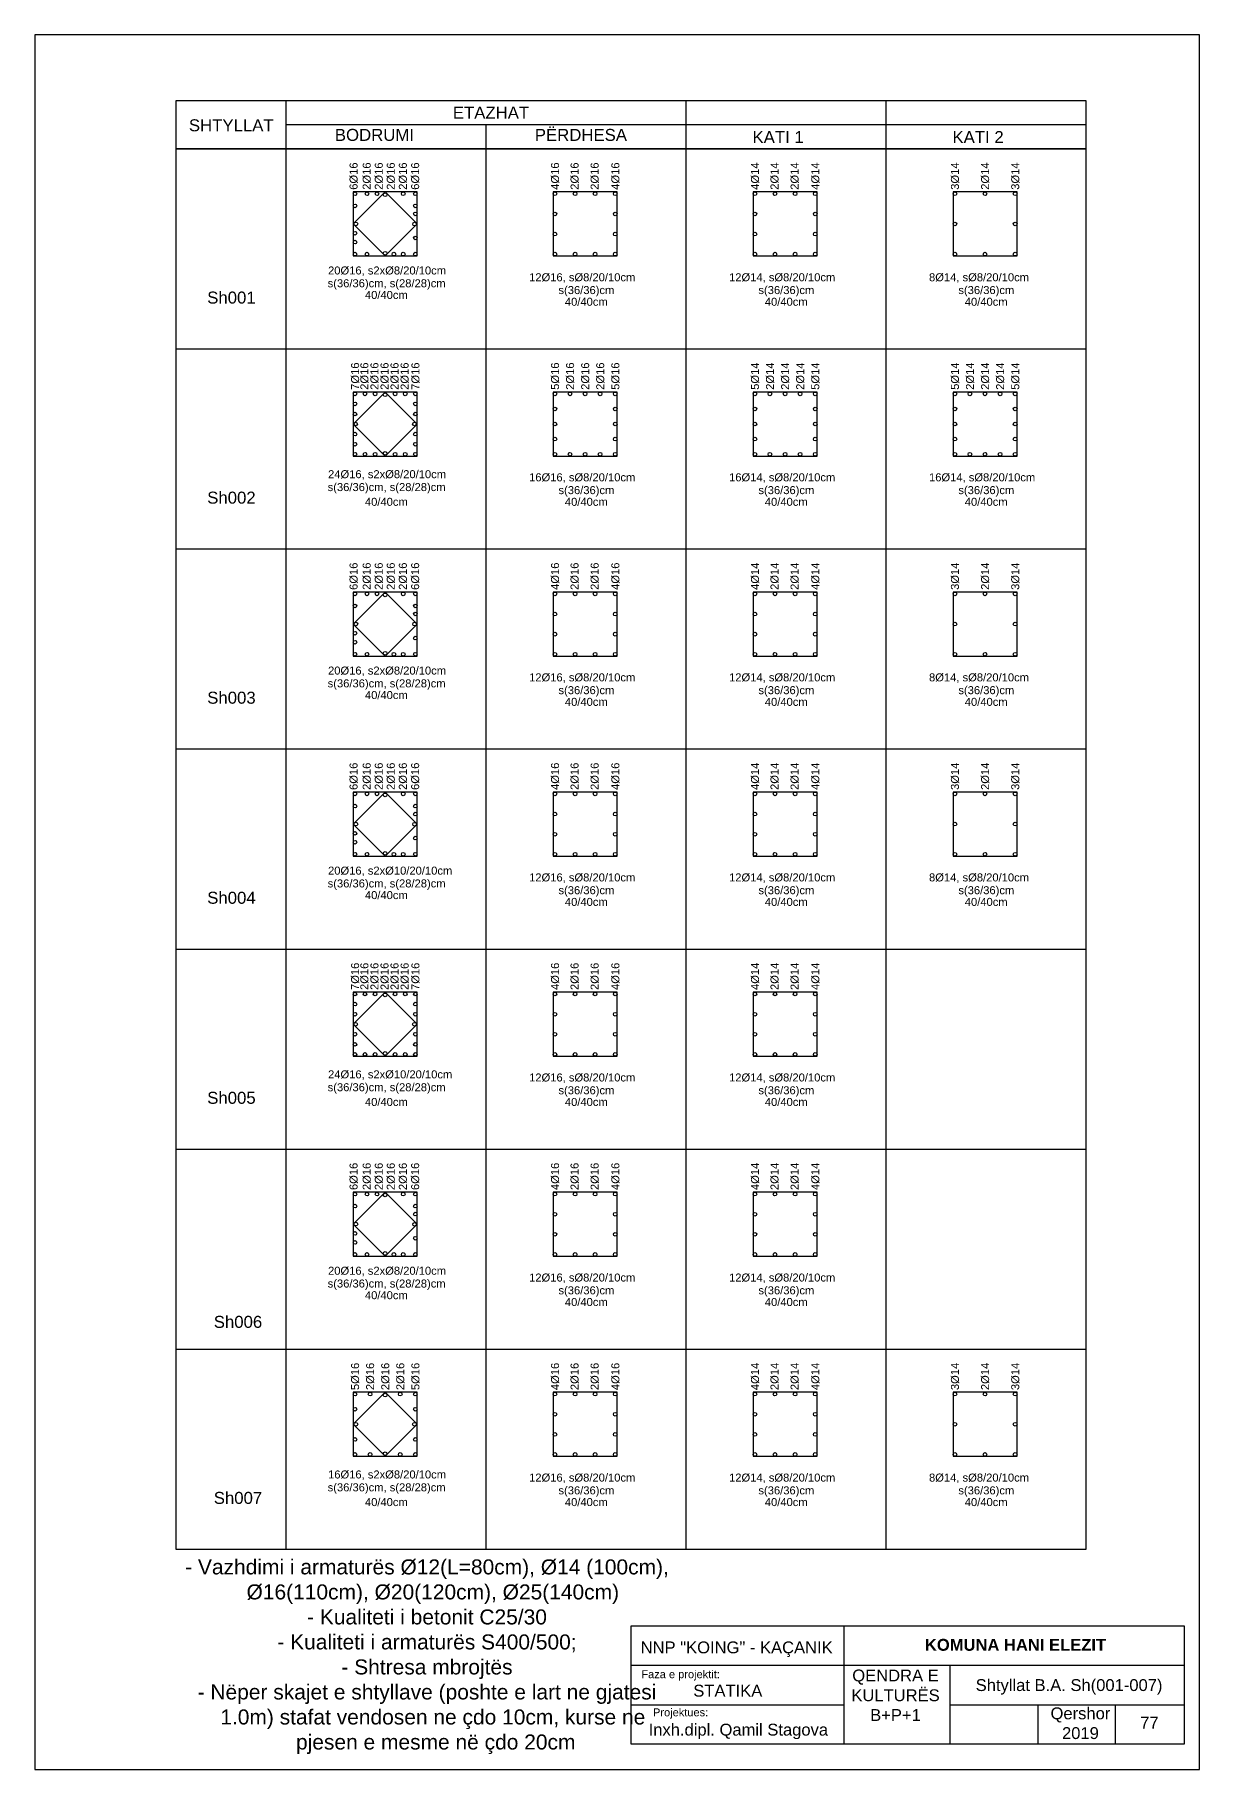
# Model space of a CAD drawing. Header units: inches. Extents: x 2793 to 14277, y -1659 to 551.
# Drawn here: x 2793 to 4249, y -1659 to 509 of the extents above; entities that cross this region are included whole.
import ezdxf

# ---------------------------------------------------------------- set-up
doc = ezdxf.new("R2010")
doc.units = ezdxf.units.IN
doc.layers.add('TEKSTI_Pen_No__201', color=7, linetype='Continuous', lineweight=18)
doc.styles.add('A4TS01', font='ARIAL.TTF', dxfattribs={"height": 10})
doc.styles.add('GENERATED_STYLE_1', font='ARIAL.TTF')

msp = doc.modelspace()

# ---------------------------------------------------------------- linework, layer by layer
for p, q in [((4249.2, 508.7), (2793, 508.7)), ((2793, 508.7), (2793, -1659)), ((4249.2, -1659), (4249.2, 508.7)), ((4107.5, 426.1), (2969.5, 426.1)), ((2969.5, 426.1), (2969.5, 366.1)), ((2969.5, 426.1), (2969.5, 366.1)), ((3107.5, 366.1), (3107.5, 426.1)), ((3607.5, 366.1), (3607.5, 426.1)), ((3857.5, 366.1), (3857.5, 426.1)), ((4107.5, 366.1), (4107.5, 426.1)), ((4107.5, 396.1), (3107.5, 396.1)), ((3357.5, 366.1), (3357.5, 396.1)), ((4107.5, 366.1), (2969.5, 366.1)), ((2969.5, 366.1), (2969.5, -1383.9)), ((2969.5, 366.1), (2969.5, 346.1)), ((2969.5, 366.1), (4107.5, 366.1)), ((2969.5, 366.1), (2969.5, -1383.9)), ((2969.5, 366.1), (2969.5, -1383.9)), ((3107.5, -1383.9), (3107.5, 366.1)), ((3357.5, -1383.9), (3357.5, 366.1)), ((3607.5, -1383.9), (3607.5, 366.1)), ((3857.5, -1383.9), (3857.5, 366.1)), ((4107.5, -1383.9), (4107.5, 366.1)), ((3271.2, 312.2), (3191.2, 312.2)), ((3191.2, 312.2), (3191.2, 232.2)), ((3231.2, 312.2), (3191.2, 272.2)), ((3271.2, 272.2), (3231.2, 312.2)), ((3271.2, 232.2), (3271.2, 312.2)), ((3521.2, 312.2), (3441.2, 312.2)), ((3441.2, 312.2), (3441.2, 232.2)), ((3521.2, 232.2), (3521.2, 312.2)), ((3771.2, 312.2), (3691.2, 312.2)), ((3691.2, 312.2), (3691.2, 232.2)), ((3771.2, 232.2), (3771.2, 312.2)), ((4021.2, 312.2), (3941.2, 312.2)), ((3941.2, 312.2), (3941.2, 232.2)), ((4021.2, 232.2), (4021.2, 312.2)), ((3191.2, 272.2), (3231.2, 232.2)), ((3231.2, 232.2), (3271.2, 272.2)), ((3191.2, 232.2), (3271.2, 232.2)), ((3441.2, 232.2), (3521.2, 232.2)), ((3691.2, 232.2), (3771.2, 232.2)), ((3941.2, 232.2), (4021.2, 232.2)), ((2969.5, 116.1), (4107.5, 116.1)), ((3271.2, 62.2), (3191.2, 62.2)), ((3191.2, 62.2), (3191.2, -17.8)), ((3191.2, 22.2), (3231.2, 62.2)), ((3231.2, 62.2), (3271.2, 22.2)), ((3271.2, -17.8), (3271.2, 62.2)), ((3521.2, 62.2), (3441.2, 62.2)), ((3441.2, 62.2), (3441.2, -17.8)), ((3521.2, -17.8), (3521.2, 62.2)), ((3771.2, 62.2), (3691.2, 62.2)), ((3691.2, 62.2), (3691.2, -17.8)), ((3771.2, -17.8), (3771.2, 62.2)), ((4021.2, 62.2), (3941.2, 62.2)), ((3941.2, 62.2), (3941.2, -17.8)), ((4021.2, -17.8), (4021.2, 62.2)), ((3231.2, -17.8), (3191.2, 22.2)), ((3271.2, 22.2), (3231.2, -17.8)), ((3191.2, -17.8), (3271.2, -17.8)), ((3441.2, -17.8), (3521.2, -17.8)), ((3691.2, -17.8), (3771.2, -17.8)), ((3941.2, -17.8), (4021.2, -17.8)), ((2969.5, -133.9), (4107.5, -133.9)), ((3271.2, -187.8), (3191.2, -187.8)), ((3191.2, -187.8), (3191.2, -267.8)), ((3231.2, -187.8), (3191.2, -227.8)), ((3271.2, -227.8), (3231.2, -187.8)), ((3271.2, -267.8), (3271.2, -187.8)), ((3521.2, -187.8), (3441.2, -187.8)), ((3441.2, -187.8), (3441.2, -267.8)), ((3521.2, -267.8), (3521.2, -187.8)), ((3771.2, -187.8), (3691.2, -187.8)), ((3691.2, -187.8), (3691.2, -267.8)), ((3771.2, -267.8), (3771.2, -187.8)), ((4021.2, -187.8), (3941.2, -187.8)), ((3941.2, -187.8), (3941.2, -267.8)), ((4021.2, -267.8), (4021.2, -187.8)), ((3191.2, -227.8), (3231.2, -267.8)), ((3231.2, -267.8), (3271.2, -227.8)), ((3191.2, -267.8), (3271.2, -267.8)), ((3441.2, -267.8), (3521.2, -267.8)), ((3691.2, -267.8), (3771.2, -267.8)), ((3941.2, -267.8), (4021.2, -267.8)), ((2969.5, -383.9), (4107.5, -383.9)), ((3271.2, -437.8), (3191.2, -437.8)), ((3191.2, -437.8), (3191.2, -517.8)), ((3231.2, -437.8), (3191.2, -477.8)), ((3271.2, -477.8), (3231.2, -437.8)), ((3271.2, -517.8), (3271.2, -437.8)), ((3521.2, -437.8), (3441.2, -437.8)), ((3441.2, -437.8), (3441.2, -517.8)), ((3521.2, -517.8), (3521.2, -437.8)), ((3771.2, -437.8), (3691.2, -437.8)), ((3691.2, -437.8), (3691.2, -517.8)), ((3771.2, -517.8), (3771.2, -437.8)), ((4021.2, -437.8), (3941.2, -437.8)), ((3941.2, -437.8), (3941.2, -517.8)), ((4021.2, -517.8), (4021.2, -437.8)), ((3191.2, -477.8), (3231.2, -517.8)), ((3231.2, -517.8), (3271.2, -477.8)), ((3191.2, -517.8), (3271.2, -517.8)), ((3441.2, -517.8), (3521.2, -517.8)), ((3691.2, -517.8), (3771.2, -517.8)), ((3941.2, -517.8), (4021.2, -517.8)), ((2969.5, -633.9), (4107.5, -633.9)), ((3271.2, -687.8), (3191.2, -687.8)), ((3191.2, -687.8), (3191.2, -767.8)), ((3191.2, -727.8), (3231.2, -687.8)), ((3231.2, -687.8), (3271.2, -727.8)), ((3271.2, -767.8), (3271.2, -687.8)), ((3521.2, -687.8), (3441.2, -687.8)), ((3441.2, -687.8), (3441.2, -767.8)), ((3521.2, -767.8), (3521.2, -687.8)), ((3771.2, -687.8), (3691.2, -687.8)), ((3691.2, -687.8), (3691.2, -767.8)), ((3771.2, -767.8), (3771.2, -687.8)), ((3231.2, -767.8), (3191.2, -727.8)), ((3271.2, -727.8), (3231.2, -767.8)), ((3191.2, -767.8), (3271.2, -767.8)), ((3441.2, -767.8), (3521.2, -767.8)), ((3691.2, -767.8), (3771.2, -767.8)), ((2969.5, -883.9), (4107.5, -883.9)), ((3271.2, -937.8), (3191.2, -937.8)), ((3191.2, -937.8), (3191.2, -1017.8)), ((3231.2, -937.8), (3191.2, -977.8)), ((3271.2, -977.8), (3231.2, -937.8)), ((3271.2, -1017.8), (3271.2, -937.8)), ((3521.2, -937.8), (3441.2, -937.8)), ((3441.2, -937.8), (3441.2, -1017.8)), ((3521.2, -1017.8), (3521.2, -937.8)), ((3771.2, -937.8), (3691.2, -937.8)), ((3691.2, -937.8), (3691.2, -1017.8)), ((3771.2, -1017.8), (3771.2, -937.8)), ((3191.2, -977.8), (3231.2, -1017.8)), ((3231.2, -1017.8), (3271.2, -977.8)), ((3191.2, -1017.8), (3271.2, -1017.8)), ((3441.2, -1017.8), (3521.2, -1017.8)), ((3691.2, -1017.8), (3771.2, -1017.8)), ((2969.5, -1133.9), (4107.5, -1133.9)), ((2969.5, -1133.9), (4107.5, -1133.9)), ((3271.2, -1187.8), (3191.2, -1187.8)), ((3191.2, -1187.8), (3191.2, -1267.8)), ((3191.2, -1227.8), (3231.2, -1187.8)), ((3231.2, -1187.8), (3271.2, -1227.8)), ((3271.2, -1267.8), (3271.2, -1187.8)), ((3521.2, -1187.8), (3441.2, -1187.8)), ((3441.2, -1187.8), (3441.2, -1267.8)), ((3521.2, -1267.8), (3521.2, -1187.8)), ((3771.2, -1187.8), (3691.2, -1187.8)), ((3691.2, -1187.8), (3691.2, -1267.8)), ((3771.2, -1267.8), (3771.2, -1187.8)), ((4021.2, -1187.8), (3941.2, -1187.8)), ((3941.2, -1187.8), (3941.2, -1267.8)), ((4021.2, -1267.8), (4021.2, -1187.8)), ((3231.2, -1267.8), (3191.2, -1227.8)), ((3271.2, -1227.8), (3231.2, -1267.8)), ((3191.2, -1267.8), (3271.2, -1267.8)), ((3441.2, -1267.8), (3521.2, -1267.8)), ((3691.2, -1267.8), (3771.2, -1267.8)), ((3941.2, -1267.8), (4021.2, -1267.8)), ((2969.5, -1383.9), (4107.5, -1383.9)), ((2969.5, -1383.9), (4107.5, -1383.9)), ((3538.6, -1627.7), (3538.6, -1479.5)), ((3538.6, -1479.5), (4230, -1479.5)), ((3805.3, -1627.7), (3805.3, -1479.5)), ((4230, -1479.5), (4230, -1627.7)), ((3538.6, -1528.9), (4230, -1528.9)), ((3937.3, -1528.9), (3937.3, -1627.7)), ((3538.6, -1578.3), (3805.3, -1578.3)), ((3937.3, -1578.3), (4230, -1578.3)), ((4047.3, -1578.3), (4047.3, -1627.7)), ((4143.9, -1578.3), (4143.9, -1627.7)), ((4230, -1627.7), (3538.6, -1627.7)), ((2793, -1659), (4249.2, -1659))]:
    msp.add_line(p, q)
for centre in [(3193.5, 309.9), (3208.5, 309.9), (3221, 309.9), (3231.1, 308.7), (3253.8, 309.9), (3268.9, 309.9), (3443.5, 309.9), (3468.6, 309.9), (3493.7, 309.9), (3518.9, 309.9), (3693.5, 309.9), (3718.6, 309.9), (3743.7, 309.9), (3768.9, 309.9), (3943.5, 309.9), (3981.2, 309.9), (4018.9, 309.9), (3193.5, 294.8), (3268.9, 294.8), (3268.9, 284.8), (3443.5, 284.7), (3518.9, 284.7), (3693.5, 284.7), (3768.9, 284.7), (3193.5, 260.7), (3194.6, 272.3), (3267.9, 272.1), (3443.5, 259.6), (3518.9, 259.6), (3693.5, 259.6), (3768.9, 259.6), (3943.5, 272.2), (4018.9, 272.2), (3193.5, 249.5), (3268.9, 254.7), (3193.5, 234.5), (3208.5, 234.5), (3231.2, 235.7), (3242.2, 234.5), (3253.8, 234.5), (3268.9, 234.5), (3443.5, 234.5), (3443.5, 234.5), (3468.6, 234.5), (3493.7, 234.5), (3518.9, 234.5), (3693.5, 234.5), (3693.5, 234.5), (3718.6, 234.5), (3743.7, 234.5), (3768.9, 234.5), (3943.5, 234.5), (3943.5, 234.5), (3981.2, 234.5), (4018.9, 234.5), (3193.5, 59.9), (3193.5, 47.3), (3206, 59.9), (3218.6, 59.9), (3231.2, 58.8), (3243.7, 59.9), (3256.3, 59.9), (3268.9, 59.9), (3268.9, 47.3), (3443.5, 59.9), (3462.3, 59.9), (3481.2, 59.9), (3500, 59.9), (3518.9, 59.9), (3693.5, 59.9), (3712.3, 59.9), (3731.2, 59.9), (3750, 59.9), (3768.9, 59.9), (3943.5, 59.9), (3962.3, 59.9), (3981.2, 59.9), (4000, 59.9), (4018.9, 59.9), (3193.5, 34.7), (3194.3, 22.2), (3267.8, 22.2), (3268.9, 34.7), (3443.5, 41), (3443.5, 22.2), (3518.9, 41), (3518.9, 22.2), (3693.5, 41), (3693.5, 22.2), (3768.9, 41), (3768.9, 22.2), (3943.5, 41), (3943.5, 22.2), (4018.9, 41), (4018.9, 22.2), (3193.5, 9.6), (3268.9, 9.6), (3443.5, 3.3), (3518.9, 3.3), (3693.5, 3.3), (3768.9, 3.3), (3943.5, 3.3), (4018.9, 3.3), (3193.5, -3), (3193.5, -15.5), (3193.5, -15.5), (3206, -15.5), (3218.6, -15.5), (3231.2, -14.4), (3243.7, -15.5), (3256.3, -15.5), (3268.9, -3), (3268.9, -15.5), (3443.5, -15.5), (3443.5, -15.5), (3462.3, -15.5), (3481.2, -15.5), (3500, -15.5), (3518.9, -15.5), (3693.5, -15.5), (3693.5, -15.5), (3712.3, -15.5), (3731.2, -15.5), (3750, -15.5), (3768.9, -15.5), (3943.5, -15.5), (3943.5, -15.5), (3962.3, -15.5), (3981.2, -15.5), (4000, -15.5), (4018.9, -15.5), (3193.5, -190.1), (3208.5, -190.1), (3221, -190.1), (3231.1, -191.3), (3253.8, -190.1), (3268.9, -190.1), (3443.5, -190.1), (3468.6, -190.1), (3493.7, -190.1), (3518.9, -190.1), (3693.5, -190.1), (3718.6, -190.1), (3743.7, -190.1), (3768.9, -190.1), (3943.5, -190.1), (3981.2, -190.1), (4018.9, -190.1), (3193.5, -205.2), (3268.9, -205.2), (3268.9, -215.2), (3443.5, -215.3), (3518.9, -215.3), (3693.5, -215.3), (3768.9, -215.3), (3193.5, -239.3), (3194.6, -227.7), (3267.9, -227.9), (3443.5, -240.4), (3518.9, -240.4), (3693.5, -240.4), (3768.9, -240.4), (3943.5, -227.8), (4018.9, -227.8), (3193.5, -250.5), (3268.9, -245.3), (3193.5, -265.5), (3208.5, -265.5), (3231.2, -264.3), (3242.2, -265.5), (3253.8, -265.5), (3268.9, -265.5), (3443.5, -265.5), (3443.5, -265.5), (3468.6, -265.5), (3493.7, -265.5), (3518.9, -265.5), (3693.5, -265.5), (3693.5, -265.5), (3718.6, -265.5), (3743.7, -265.5), (3768.9, -265.5), (3943.5, -265.5), (3943.5, -265.5), (3981.2, -265.5), (4018.9, -265.5), (3193.5, -440.1), (3193.5, -455.2), (3208.5, -440.1), (3221, -440.1), (3231.1, -441.3), (3253.8, -440.1), (3268.9, -440.1), (3268.9, -455.2), (3443.5, -440.1), (3468.6, -440.1), (3493.7, -440.1), (3518.9, -440.1), (3693.5, -440.1), (3718.6, -440.1), (3743.7, -440.1), (3768.9, -440.1), (3943.5, -440.1), (3981.2, -440.1), (4018.9, -440.1), (3194.6, -477.7), (3267.9, -477.9), (3268.9, -465.2), (3443.5, -465.3), (3518.9, -465.3), (3693.5, -465.3), (3768.9, -465.3), (3943.5, -477.8), (4018.9, -477.8), (3193.5, -489.3), (3193.5, -500.5), (3268.9, -495.3), (3443.5, -490.4), (3518.9, -490.4), (3693.5, -490.4), (3768.9, -490.4), (3193.5, -515.5), (3208.5, -515.5), (3231.2, -514.3), (3242.2, -515.5), (3253.8, -515.5), (3268.9, -515.5), (3443.5, -515.5), (3443.5, -515.5), (3468.6, -515.5), (3493.7, -515.5), (3518.9, -515.5), (3693.5, -515.5), (3693.5, -515.5), (3718.6, -515.5), (3743.7, -515.5), (3768.9, -515.5), (3943.5, -515.5), (3943.5, -515.5), (3981.2, -515.5), (4018.9, -515.5), (3193.5, -690.1), (3206, -690.1), (3218.6, -690.1), (3231.2, -691.2), (3243.7, -690.1), (3256.3, -690.1), (3268.9, -690.1), (3443.5, -690.1), (3468.6, -690.1), (3493.7, -690.1), (3518.9, -690.1), (3693.5, -690.1), (3718.6, -690.1), (3743.7, -690.1), (3768.9, -690.1), (3193.5, -702.7), (3193.5, -715.3), (3268.9, -702.7), (3268.9, -715.3), (3443.5, -715.3), (3518.9, -715.3), (3693.5, -715.3), (3768.9, -715.3), (3194.3, -727.8), (3267.8, -727.8), (3193.5, -740.4), (3193.5, -753), (3268.9, -740.4), (3268.9, -753), (3443.5, -740.4), (3518.9, -740.4), (3693.5, -740.4), (3768.9, -740.4), (3193.5, -765.5), (3193.5, -765.5), (3206, -765.5), (3218.6, -765.5), (3231.2, -764.4), (3243.7, -765.5), (3256.3, -765.5), (3268.9, -765.5), (3443.5, -765.5), (3443.5, -765.5), (3468.6, -765.5), (3493.7, -765.5), (3518.9, -765.5), (3693.5, -765.5), (3693.5, -765.5), (3718.6, -765.5), (3743.7, -765.5), (3768.9, -765.5), (3193.5, -940.1), (3193.5, -955.2), (3208.5, -940.1), (3221, -940.1), (3231.1, -941.3), (3253.8, -940.1), (3268.9, -940.1), (3268.9, -955.2), (3443.5, -940.1), (3468.6, -940.1), (3493.7, -940.1), (3518.9, -940.1), (3693.5, -940.1), (3718.6, -940.1), (3743.7, -940.1), (3768.9, -940.1), (3194.6, -977.7), (3268.9, -965.2), (3443.5, -965.3), (3518.9, -965.3), (3693.5, -965.3), (3768.9, -965.3), (3193.5, -989.3), (3267.9, -977.9), (3268.9, -995.3), (3443.5, -990.4), (3518.9, -990.4), (3693.5, -990.4), (3768.9, -990.4), (3193.5, -1000.5), (3193.5, -1015.5), (3208.5, -1015.5), (3231.2, -1014.3), (3242.2, -1015.5), (3253.8, -1015.5), (3268.9, -1015.5), (3443.5, -1015.5), (3443.5, -1015.5), (3468.6, -1015.5), (3493.7, -1015.5), (3518.9, -1015.5), (3693.5, -1015.5), (3693.5, -1015.5), (3718.6, -1015.5), (3743.7, -1015.5), (3768.9, -1015.5), (3193.5, -1190.1), (3212.3, -1190.1), (3231.2, -1191.3), (3250, -1190.1), (3268.9, -1190.1), (3443.5, -1190.1), (3468.6, -1190.1), (3493.7, -1190.1), (3518.9, -1190.1), (3693.5, -1190.1), (3718.6, -1190.1), (3743.7, -1190.1), (3768.9, -1190.1), (3943.5, -1190.1), (3981.2, -1190.1), (4018.9, -1190.1), (3193.5, -1209), (3268.9, -1209), (3443.5, -1215.3), (3518.9, -1215.3), (3693.5, -1215.3), (3768.9, -1215.3), (3194.6, -1227.8), (3267.8, -1227.8), (3943.5, -1227.8), (4018.9, -1227.8), (3193.5, -1246.7), (3268.9, -1246.7), (3443.5, -1240.4), (3518.9, -1240.4), (3693.5, -1240.4), (3768.9, -1240.4), (3193.5, -1265.5), (3193.5, -1265.5), (3212.3, -1265.5), (3231.2, -1264.5), (3250, -1265.5), (3268.9, -1265.5), (3443.5, -1265.5), (3443.5, -1265.5), (3468.6, -1265.5), (3493.7, -1265.5), (3518.9, -1265.5), (3693.5, -1265.5), (3693.5, -1265.5), (3718.6, -1265.5), (3743.7, -1265.5), (3768.9, -1265.5), (3943.5, -1265.5), (3943.5, -1265.5), (3981.2, -1265.5), (4018.9, -1265.5)]:
    msp.add_circle(centre, 2.3)

# ---------------------------------------------------------------- texts
at = {"width": 286.78, "attachment_point": 1, "style": 'A4TS01'}
for s, insert, char_height in [('ETAZHAT', (3315.8, 418.8), 15), ('SHTYLLAT', (2985.8, 403), 15), ('BODRUMI', (3168.3, 391), 15), ('PËRDHESA', (3418.3, 391), 15), ('KATI 1', (3690.5, 388.3), 15), ('{\\fArial|b0|i0|c238|p34;KATI }2', (3940.5, 388.3), 15), ('{\\fArial|b0|i0|c238|p34;20Ø16, s}2x{\\fArial|b0|i0|c238|p34;Ø8/20/10cm }', (3159.8, 219.1), 10), ('{\\fArial|b0|i0|c238|p34;s(36/36)cm}, s(28/28)cm', (3159.3, 203.1), 10), ('{\\fArial|b0|i0|c238|p34;12Ø16, sØ8/20/}10{\\fArial|b0|i0|c238|p34;cm }', (3411.2, 210.6), 10), ('{\\fArial|b0|i0|c238|p34;s(}3{\\fArial|b0|i0|c238|p34;6/}36{\\fArial|b0|i0|c238|p34;)cm}', (3447.9, 194.6), 10), ('{\\fArial|b0|i0|c238|p34;12Ø14, sØ8/20/}10{\\fArial|b0|i0|c238|p34;cm }', (3661.2, 210.6), 10), ('{\\fArial|b0|i0|c238|p34;s(}3{\\fArial|b0|i0|c238|p34;6/}36{\\fArial|b0|i0|c238|p34;)cm}', (3697.9, 194.6), 10), ('{\\fArial|b0|i0|c238|p34;8Ø14, sØ8/20/}10{\\fArial|b0|i0|c238|p34;cm }', (3911.2, 210.6), 10), ('{\\fArial|b0|i0|c238|p34;s(}3{\\fArial|b0|i0|c238|p34;6/}36{\\fArial|b0|i0|c238|p34;)cm}', (3947.9, 194.6), 10), ('{\\fArial|b0|i0|c238|p34;Sh00}1', (3008.7, 187.7), 15), ('4{\\fArial|b0|i0|c238|p34;0/}4{\\fArial|b0|i0|c238|p34;0cm}', (3205.9, 188.5), 10), ('4{\\fArial|b0|i0|c238|p34;0/}4{\\fArial|b0|i0|c238|p34;0cm}', (3455.9, 180), 10), ('4{\\fArial|b0|i0|c238|p34;0/}4{\\fArial|b0|i0|c238|p34;0cm}', (3705.9, 180), 10), ('4{\\fArial|b0|i0|c238|p34;0/}4{\\fArial|b0|i0|c238|p34;0cm}', (3955.9, 180), 10), ('{\\fArial|b0|i0|c238|p34;2}4{\\fArial|b0|i0|c238|p34;Ø16, s2xØ8/20/10cm }', (3159.8, -35.5), 10), ('{\\fArial|b0|i0|c238|p34;16Ø16, sØ8/20/}10{\\fArial|b0|i0|c238|p34;cm }', (3411.2, -39.4), 10), ('{\\fArial|b0|i0|c238|p34;16Ø14, sØ8/20/}10{\\fArial|b0|i0|c238|p34;cm }', (3661.2, -39.4), 10), ('{\\fArial|b0|i0|c238|p34;16Ø14, sØ8/20/}10{\\fArial|b0|i0|c238|p34;cm }', (3911.2, -39.4), 10), ('{\\fArial|b0|i0|c238|p34;Sh0}02', (3008.7, -62.3), 15), ('{\\fArial|b0|i0|c238|p34;s(36/36)cm}, s(28/28)cm', (3159.3, -51.6), 10), ('{\\fArial|b0|i0|c238|p34;s(}3{\\fArial|b0|i0|c238|p34;6/}36{\\fArial|b0|i0|c238|p34;)cm}', (3447.9, -55.4), 10), ('{\\fArial|b0|i0|c238|p34;s(}3{\\fArial|b0|i0|c238|p34;6/}36{\\fArial|b0|i0|c238|p34;)cm}', (3697.9, -55.4), 10), ('{\\fArial|b0|i0|c238|p34;s(}3{\\fArial|b0|i0|c238|p34;6/}36{\\fArial|b0|i0|c238|p34;)cm}', (3947.9, -55.4), 10), ('4{\\fArial|b0|i0|c238|p34;0/}4{\\fArial|b0|i0|c238|p34;0cm}', (3205.9, -70), 10), ('4{\\fArial|b0|i0|c238|p34;0/}4{\\fArial|b0|i0|c238|p34;0cm}', (3455.9, -70), 10), ('4{\\fArial|b0|i0|c238|p34;0/}4{\\fArial|b0|i0|c238|p34;0cm}', (3705.9, -70), 10), ('4{\\fArial|b0|i0|c238|p34;0/}4{\\fArial|b0|i0|c238|p34;0cm}', (3955.9, -70), 10), ('{\\fArial|b0|i0|c238|p34;20Ø16, s}2x{\\fArial|b0|i0|c238|p34;Ø8/20/10cm }', (3159.8, -280.9), 10), ('{\\fArial|b0|i0|c238|p34;s(36/36)cm}, s(28/28)cm', (3159.3, -296.9), 10), ('{\\fArial|b0|i0|c238|p34;12Ø16, sØ8/20/1}0{\\fArial|b0|i0|c238|p34;cm }', (3411.2, -289.4), 10), ('{\\fArial|b0|i0|c238|p34;12Ø14, sØ8/20/}10{\\fArial|b0|i0|c238|p34;cm }', (3661.2, -289.4), 10), ('{\\fArial|b0|i0|c238|p34;8Ø14, sØ8/20/}10{\\fArial|b0|i0|c238|p34;cm }', (3911.2, -289.4), 10), ('{\\fArial|b0|i0|c238|p34;Sh0}03', (3008.7, -312.3), 15), ('4{\\fArial|b0|i0|c238|p34;0/}4{\\fArial|b0|i0|c238|p34;0cm}', (3205.9, -311.5), 10), ('{\\fArial|b0|i0|c238|p34;s(}3{\\fArial|b0|i0|c238|p34;6/}36{\\fArial|b0|i0|c238|p34;)cm}', (3447.9, -305.4), 10), ('4{\\fArial|b0|i0|c238|p34;0/}4{\\fArial|b0|i0|c238|p34;0cm}', (3455.9, -320), 10), ('{\\fArial|b0|i0|c238|p34;s(}3{\\fArial|b0|i0|c238|p34;6/}36{\\fArial|b0|i0|c238|p34;)cm}', (3697.9, -305.4), 10), ('4{\\fArial|b0|i0|c238|p34;0/}4{\\fArial|b0|i0|c238|p34;0cm}', (3705.9, -320), 10), ('{\\fArial|b0|i0|c238|p34;s(}3{\\fArial|b0|i0|c238|p34;6/}36{\\fArial|b0|i0|c238|p34;)cm}', (3947.9, -305.4), 10), ('4{\\fArial|b0|i0|c238|p34;0/}4{\\fArial|b0|i0|c238|p34;0cm}', (3955.9, -320), 10), ('{\\fArial|b0|i0|c238|p34;20Ø16, s2xØ}10{\\fArial|b0|i0|c238|p34;/20/10cm }', (3159.8, -530.9), 10), ('{\\fArial|b0|i0|c238|p34;12Ø16, sØ8/20/}10{\\fArial|b0|i0|c238|p34;cm }', (3411.2, -539.4), 10), ('{\\fArial|b0|i0|c238|p34;12Ø14, sØ8/20/}10{\\fArial|b0|i0|c238|p34;cm }', (3661.2, -539.4), 10), ('{\\fArial|b0|i0|c238|p34;8Ø14, sØ8/20/}10{\\fArial|b0|i0|c238|p34;cm }', (3911.2, -539.4), 10), ('{\\fArial|b0|i0|c238|p34;Sh0}04', (3008.7, -562.3), 15), ('{\\fArial|b0|i0|c238|p34;s(36/36)cm}, s(28/28)cm', (3159.3, -546.9), 10), ('4{\\fArial|b0|i0|c238|p34;0/}4{\\fArial|b0|i0|c238|p34;0cm}', (3205.9, -561.5), 10), ('{\\fArial|b0|i0|c238|p34;s(}3{\\fArial|b0|i0|c238|p34;6/}36{\\fArial|b0|i0|c238|p34;)cm}', (3447.9, -555.4), 10), ('{\\fArial|b0|i0|c238|p34;s(}3{\\fArial|b0|i0|c238|p34;6/}36{\\fArial|b0|i0|c238|p34;)cm}', (3697.9, -555.4), 10), ('{\\fArial|b0|i0|c238|p34;s(}3{\\fArial|b0|i0|c238|p34;6/}36{\\fArial|b0|i0|c238|p34;)cm}', (3947.9, -555.4), 10), ('4{\\fArial|b0|i0|c238|p34;0/}4{\\fArial|b0|i0|c238|p34;0cm}', (3455.9, -570), 10), ('4{\\fArial|b0|i0|c238|p34;0/}4{\\fArial|b0|i0|c238|p34;0cm}', (3705.9, -570), 10), ('4{\\fArial|b0|i0|c238|p34;0/}4{\\fArial|b0|i0|c238|p34;0cm}', (3955.9, -570), 10), ('{\\fArial|b0|i0|c238|p34;s(36/36)cm}, s(28/28)cm', (3159.3, -801.6), 10), ('{\\fArial|b0|i0|c238|p34;2}4{\\fArial|b0|i0|c238|p34;Ø16, s2xØ}10{\\fArial|b0|i0|c238|p34;/20/10cm }', (3159.8, -785.5), 10), ('{\\fArial|b0|i0|c238|p34;12Ø16, sØ8/20/}10{\\fArial|b0|i0|c238|p34;cm }', (3411.2, -789.4), 10), ('{\\fArial|b0|i0|c238|p34;12Ø14, sØ8/20/}10{\\fArial|b0|i0|c238|p34;cm }', (3661.2, -789.4), 10), ('{\\fArial|b0|i0|c238|p34;Sh00}5', (3008.7, -812.3), 15), ('4{\\fArial|b0|i0|c238|p34;0/}4{\\fArial|b0|i0|c238|p34;0cm}', (3205.9, -820), 10), ('{\\fArial|b0|i0|c238|p34;s(}3{\\fArial|b0|i0|c238|p34;6/}36{\\fArial|b0|i0|c238|p34;)cm}', (3447.9, -805.4), 10), ('4{\\fArial|b0|i0|c238|p34;0/}4{\\fArial|b0|i0|c238|p34;0cm}', (3455.9, -820), 10), ('{\\fArial|b0|i0|c238|p34;s(}3{\\fArial|b0|i0|c238|p34;6/}36{\\fArial|b0|i0|c238|p34;)cm}', (3697.9, -805.4), 10), ('4{\\fArial|b0|i0|c238|p34;0/}4{\\fArial|b0|i0|c238|p34;0cm}', (3705.9, -820), 10), ('{\\fArial|b0|i0|c238|p34;20Ø16, s}2x{\\fArial|b0|i0|c238|p34;Ø8/20/10cm }', (3159.8, -1030.9), 10), ('{\\fArial|b0|i0|c238|p34;12Ø16, sØ8/20/}10{\\fArial|b0|i0|c238|p34;cm }', (3411.2, -1039.4), 10), ('{\\fArial|b0|i0|c238|p34;12Ø14, sØ8/20/}10{\\fArial|b0|i0|c238|p34;cm }', (3661.2, -1039.4), 10), ('{\\fArial|b0|i0|c238|p34;s(36/36)cm}, s(28/28)cm', (3159.3, -1046.9), 10), ('4{\\fArial|b0|i0|c238|p34;0/}4{\\fArial|b0|i0|c238|p34;0cm}', (3205.9, -1061.5), 10), ('{\\fArial|b0|i0|c238|p34;s(}3{\\fArial|b0|i0|c238|p34;6/}36{\\fArial|b0|i0|c238|p34;)cm}', (3447.9, -1055.4), 10), ('{\\fArial|b0|i0|c238|p34;s(}3{\\fArial|b0|i0|c238|p34;6/}36{\\fArial|b0|i0|c238|p34;)cm}', (3697.9, -1055.4), 10), ('4{\\fArial|b0|i0|c238|p34;0/}4{\\fArial|b0|i0|c238|p34;0cm}', (3455.9, -1070), 10), ('4{\\fArial|b0|i0|c238|p34;0/}4{\\fArial|b0|i0|c238|p34;0cm}', (3705.9, -1070), 10), ('{\\fArial|b0|i0|c238|p34;Sh00}6', (3016.9, -1092.3), 15), ('16{\\fArial|b0|i0|c238|p34;Ø16, s2xØ8/20/10cm }', (3159.8, -1285.5), 10), ('{\\fArial|b0|i0|c238|p34;12Ø16, sØ8/20/}10{\\fArial|b0|i0|c238|p34;cm }', (3411.2, -1289.4), 10), ('{\\fArial|b0|i0|c238|p34;12Ø14, sØ8/20/}10{\\fArial|b0|i0|c238|p34;cm }', (3661.2, -1289.4), 10), ('{\\fArial|b0|i0|c238|p34;8Ø14, sØ8/20/}10{\\fArial|b0|i0|c238|p34;cm }', (3911.2, -1289.4), 10), ('{\\fArial|b0|i0|c238|p34;Sh0}07', (3016.9, -1312.3), 15), ('{\\fArial|b0|i0|c238|p34;s(36/36)cm}, s(28/28)cm', (3159.3, -1301.6), 10), ('4{\\fArial|b0|i0|c238|p34;0/}4{\\fArial|b0|i0|c238|p34;0cm}', (3205.9, -1320), 10), ('{\\fArial|b0|i0|c238|p34;s(}3{\\fArial|b0|i0|c238|p34;6/}36{\\fArial|b0|i0|c238|p34;)cm}', (3447.9, -1305.4), 10), ('4{\\fArial|b0|i0|c238|p34;0/}4{\\fArial|b0|i0|c238|p34;0cm}', (3455.9, -1320), 10), ('{\\fArial|b0|i0|c238|p34;s(}3{\\fArial|b0|i0|c238|p34;6/}36{\\fArial|b0|i0|c238|p34;)cm}', (3697.9, -1305.4), 10), ('4{\\fArial|b0|i0|c238|p34;0/}4{\\fArial|b0|i0|c238|p34;0cm}', (3705.9, -1320), 10), ('{\\fArial|b0|i0|c238|p34;s(}3{\\fArial|b0|i0|c238|p34;6/}36{\\fArial|b0|i0|c238|p34;)cm}', (3947.9, -1305.4), 10), ('4{\\fArial|b0|i0|c238|p34;0/}4{\\fArial|b0|i0|c238|p34;0cm}', (3955.9, -1320), 10)]:
    msp.add_mtext(s, dxfattribs=dict(at, insert=insert, char_height=char_height))
at = {"char_height": 10, "width": 286.78, "attachment_point": 1, "rotation": 90, "style": 'A4TS01'}
for s, insert in [('{\\fArial|b0|i0|c238|p34;6Ø1}6', (3186.7, 314.9)), ('{\\fArial|b0|i0|c238|p34;2Ø1}6', (3203.1, 314.9)), ('{\\fArial|b0|i0|c238|p34;2Ø1}6', (3218.2, 314.9)), ('{\\fArial|b0|i0|c238|p34;2Ø1}6', (3233.2, 314.9)), ('{\\fArial|b0|i0|c238|p34;2Ø1}6', (3248.3, 314.9)), ('{\\fArial|b0|i0|c238|p34;6Ø16}', (3263.7, 314.9)), ('{\\fArial|b0|i0|c238|p34;4Ø1}6', (3438.6, 314.9)), ('{\\fArial|b0|i0|c238|p34;2Ø1}6', (3463, 314.9)), ('{\\fArial|b0|i0|c238|p34;2Ø1}6', (3488.1, 314.9)), ('{\\fArial|b0|i0|c238|p34;4Ø1}6', (3514, 314.9)), ('4{\\fArial|b0|i0|c238|p34;Ø14}', (3688.6, 314.9)), ('{\\fArial|b0|i0|c238|p34;2Ø1}4', (3713, 314.9)), ('{\\fArial|b0|i0|c238|p34;2Ø1}4', (3738.1, 314.9)), ('4{\\fArial|b0|i0|c238|p34;Ø14}', (3764, 314.9)), ('3{\\fArial|b0|i0|c238|p34;Ø14}', (3938.6, 314.9)), ('{\\fArial|b0|i0|c238|p34;2Ø1}4', (3976.3, 314.9)), ('3{\\fArial|b0|i0|c238|p34;Ø14}', (4014, 314.9)), ('7{\\fArial|b0|i0|c238|p34;Ø16}', (3188.6, 64.9)), ('{\\fArial|b0|i0|c238|p34;2Ø1}6', (3200.2, 64.9)), ('{\\fArial|b0|i0|c238|p34;2Ø1}6', (3212.8, 64.9)), ('{\\fArial|b0|i0|c238|p34;2Ø1}6', (3225.4, 64.9)), ('{\\fArial|b0|i0|c238|p34;2Ø1}6', (3237.9, 64.9)), ('{\\fArial|b0|i0|c238|p34;2Ø1}6', (3250.5, 64.9)), ('7{\\fArial|b0|i0|c238|p34;Ø16}', (3264, 64.9)), ('{\\fArial|b0|i0|c238|p34;5Ø1}6', (3438.6, 64.9)), ('{\\fArial|b0|i0|c238|p34;2Ø1}6', (3457.4, 64.9)), ('{\\fArial|b0|i0|c238|p34;2Ø1}6', (3476.3, 64.9)), ('{\\fArial|b0|i0|c238|p34;2Ø1}6', (3495.1, 64.9)), ('{\\fArial|b0|i0|c238|p34;5Ø1}6', (3514, 64.9)), ('5{\\fArial|b0|i0|c238|p34;Ø14}', (3688.6, 64.9)), ('{\\fArial|b0|i0|c238|p34;2Ø1}4', (3707.4, 64.9)), ('{\\fArial|b0|i0|c238|p34;2Ø1}4', (3726.3, 64.9)), ('{\\fArial|b0|i0|c238|p34;2Ø1}4', (3745.1, 64.9)), ('5{\\fArial|b0|i0|c238|p34;Ø14}', (3764, 64.9)), ('5{\\fArial|b0|i0|c238|p34;Ø14}', (3938.6, 64.9)), ('{\\fArial|b0|i0|c238|p34;2Ø1}4', (3957.4, 64.9)), ('{\\fArial|b0|i0|c238|p34;2Ø1}4', (3976.3, 64.9)), ('{\\fArial|b0|i0|c238|p34;2Ø1}4', (3995.1, 64.9)), ('5{\\fArial|b0|i0|c238|p34;Ø14}', (4014, 64.9)), ('{\\fArial|b0|i0|c238|p34;6Ø1}6', (3186.7, -185.1)), ('{\\fArial|b0|i0|c238|p34;2Ø1}6', (3203.1, -185.1)), ('{\\fArial|b0|i0|c238|p34;2Ø1}6', (3218.2, -185.1)), ('{\\fArial|b0|i0|c238|p34;2Ø1}6', (3233.2, -185.1)), ('{\\fArial|b0|i0|c238|p34;2Ø1}6', (3248.3, -185.1)), ('{\\fArial|b0|i0|c238|p34;6Ø16}', (3263.7, -185.1)), ('{\\fArial|b0|i0|c238|p34;4Ø1}6', (3438.6, -185.1)), ('{\\fArial|b0|i0|c238|p34;2Ø1}6', (3463, -185.1)), ('{\\fArial|b0|i0|c238|p34;2Ø1}6', (3488.1, -185.1)), ('{\\fArial|b0|i0|c238|p34;4Ø1}6', (3514, -185.1)), ('4{\\fArial|b0|i0|c238|p34;Ø14}', (3688.6, -185.1)), ('{\\fArial|b0|i0|c238|p34;2Ø1}4', (3713, -185.1)), ('{\\fArial|b0|i0|c238|p34;2Ø1}4', (3738.1, -185.1)), ('4{\\fArial|b0|i0|c238|p34;Ø14}', (3764, -185.1)), ('3{\\fArial|b0|i0|c238|p34;Ø14}', (3938.6, -185.1)), ('{\\fArial|b0|i0|c238|p34;2Ø1}4', (3976.3, -185.1)), ('3{\\fArial|b0|i0|c238|p34;Ø14}', (4014, -185.1)), ('{\\fArial|b0|i0|c238|p34;6Ø1}6', (3186.7, -435.1)), ('{\\fArial|b0|i0|c238|p34;2Ø1}6', (3203.1, -435.1)), ('{\\fArial|b0|i0|c238|p34;2Ø1}6', (3218.2, -435.1)), ('{\\fArial|b0|i0|c238|p34;2Ø1}6', (3233.2, -435.1)), ('{\\fArial|b0|i0|c238|p34;2Ø1}6', (3248.3, -435.1)), ('{\\fArial|b0|i0|c238|p34;6Ø16}', (3263.7, -435.1)), ('{\\fArial|b0|i0|c238|p34;4Ø1}6', (3438.6, -435.1)), ('{\\fArial|b0|i0|c238|p34;2Ø1}6', (3463, -435.1)), ('{\\fArial|b0|i0|c238|p34;2Ø1}6', (3488.1, -435.1)), ('{\\fArial|b0|i0|c238|p34;4Ø1}6', (3514, -435.1)), ('4{\\fArial|b0|i0|c238|p34;Ø14}', (3688.6, -435.1)), ('{\\fArial|b0|i0|c238|p34;2Ø1}4', (3713, -435.1)), ('{\\fArial|b0|i0|c238|p34;2Ø1}4', (3738.1, -435.1)), ('4{\\fArial|b0|i0|c238|p34;Ø14}', (3764, -435.1)), ('3{\\fArial|b0|i0|c238|p34;Ø14}', (3938.6, -435.1)), ('{\\fArial|b0|i0|c238|p34;2Ø1}4', (3976.3, -435.1)), ('3{\\fArial|b0|i0|c238|p34;Ø14}', (4014, -435.1)), ('7{\\fArial|b0|i0|c238|p34;Ø16}', (3188.6, -685.1)), ('{\\fArial|b0|i0|c238|p34;2Ø1}6', (3200.2, -685.1)), ('{\\fArial|b0|i0|c238|p34;2Ø1}6', (3212.8, -685.1)), ('{\\fArial|b0|i0|c238|p34;2Ø1}6', (3225.4, -685.1)), ('{\\fArial|b0|i0|c238|p34;2Ø1}6', (3237.9, -685.1)), ('{\\fArial|b0|i0|c238|p34;2Ø1}6', (3250.5, -685.1)), ('7{\\fArial|b0|i0|c238|p34;Ø16}', (3264, -685.1)), ('{\\fArial|b0|i0|c238|p34;4Ø1}6', (3438.6, -685.1)), ('{\\fArial|b0|i0|c238|p34;2Ø1}6', (3463, -685.1)), ('{\\fArial|b0|i0|c238|p34;2Ø1}6', (3488.1, -685.1)), ('{\\fArial|b0|i0|c238|p34;4Ø1}6', (3514, -685.1)), ('4{\\fArial|b0|i0|c238|p34;Ø14}', (3688.6, -685.1)), ('{\\fArial|b0|i0|c238|p34;2Ø1}4', (3713, -685.1)), ('{\\fArial|b0|i0|c238|p34;2Ø1}4', (3738.1, -685.1)), ('4{\\fArial|b0|i0|c238|p34;Ø14}', (3764, -685.1)), ('{\\fArial|b0|i0|c238|p34;6Ø1}6', (3186.7, -935.1)), ('{\\fArial|b0|i0|c238|p34;2Ø1}6', (3203.1, -935.1)), ('{\\fArial|b0|i0|c238|p34;2Ø1}6', (3218.2, -935.1)), ('{\\fArial|b0|i0|c238|p34;2Ø1}6', (3233.2, -935.1)), ('{\\fArial|b0|i0|c238|p34;2Ø1}6', (3248.3, -935.1)), ('{\\fArial|b0|i0|c238|p34;6Ø16}', (3263.7, -935.1)), ('{\\fArial|b0|i0|c238|p34;4Ø1}6', (3438.6, -935.1)), ('{\\fArial|b0|i0|c238|p34;2Ø1}6', (3463, -935.1)), ('{\\fArial|b0|i0|c238|p34;2Ø1}6', (3488.1, -935.1)), ('{\\fArial|b0|i0|c238|p34;4Ø1}6', (3514, -935.1)), ('4{\\fArial|b0|i0|c238|p34;Ø14}', (3688.6, -935.1)), ('{\\fArial|b0|i0|c238|p34;2Ø1}4', (3713, -935.1)), ('{\\fArial|b0|i0|c238|p34;2Ø1}4', (3738.1, -935.1)), ('4{\\fArial|b0|i0|c238|p34;Ø14}', (3764, -935.1)), ('{\\fArial|b0|i0|c238|p34;5Ø1}6', (3188.6, -1185.1)), ('{\\fArial|b0|i0|c238|p34;2Ø1}6', (3207.4, -1185.1)), ('{\\fArial|b0|i0|c238|p34;2Ø1}6', (3226.3, -1185.1)), ('{\\fArial|b0|i0|c238|p34;2Ø1}6', (3245.1, -1185.1)), ('{\\fArial|b0|i0|c238|p34;5Ø1}6', (3264, -1185.1)), ('{\\fArial|b0|i0|c238|p34;4Ø1}6', (3438.6, -1185.1)), ('{\\fArial|b0|i0|c238|p34;2Ø1}6', (3463, -1185.1)), ('{\\fArial|b0|i0|c238|p34;2Ø1}6', (3488.1, -1185.1)), ('{\\fArial|b0|i0|c238|p34;4Ø1}6', (3514, -1185.1)), ('4{\\fArial|b0|i0|c238|p34;Ø14}', (3688.6, -1185.1)), ('{\\fArial|b0|i0|c238|p34;2Ø1}4', (3713, -1185.1)), ('{\\fArial|b0|i0|c238|p34;2Ø1}4', (3738.1, -1185.1)), ('4{\\fArial|b0|i0|c238|p34;Ø14}', (3764, -1185.1)), ('3{\\fArial|b0|i0|c238|p34;Ø14}', (3938.6, -1185.1)), ('{\\fArial|b0|i0|c238|p34;2Ø1}4', (3976.3, -1185.1)), ('3{\\fArial|b0|i0|c238|p34;Ø14}', (4014, -1185.1))]:
    msp.add_mtext(s, dxfattribs=dict(at, insert=insert))
at = {"insert": (3283.5, -1518.3), "char_height": 18.75, "width": 705.959, "attachment_point": 5}
msp.add_mtext('{\\fArial|b0|i0|c0|p34;- Vazhdimi i armaturës Ø12(L=80cm), Ø14 (100cm),\\P  Ø16(110cm), Ø20(120cm), Ø25(140cm) \\P- Kualiteti i betonit C25/30\\P- Kualiteti i armaturës S400/500;\\P- Shtresa mbrojtës\\P- Nëper skajet e shtyllave (poshte e lart ne gjatesi\\P  1.0m) stafat vendosen ne çdo 10cm, kurse ne \\P   pjesen e mesme në çdo 20cm }', dxfattribs=at)
at = {"layer": 'TEKSTI_Pen_No__201', "linetype": 'Continuous', "attachment_point": 2, "style": 'GENERATED_STYLE_1'}
for s, insert, char_height in [('NNP "KOING" - KAÇANIK', (3670.7, -1499.2), 14.816), ('{\\fArial|b1|i0|c0|p34;KOMUNA HANI ELEZIT}', (4019.3, -1496), 14.816), ('Faza e projektit:', (3600.6, -1535.2), 9.877), ('QENDRA E \\PKULTURËS\\PB+P+1', (3869.3, -1534.3), 14.82), ('STATIKA', (3659.6, -1553.3), 14.82), ('Shtyllat B.A. Sh(001-007)', (4086.3, -1546.3), 14.816), ('Projektues:', (3600.6, -1582.8), 9.877), ('Qershor \\P2019', (4100.5, -1581.6), 14.82), ('Inxh.dipl. Qamil Stagova', (3672.8, -1602), 14.816), ('77', (4186.7, -1593.3), 14.82)]:
    msp.add_mtext(s, dxfattribs=dict(at, insert=insert, char_height=char_height))

doc.saveas('drawing.dxf')
